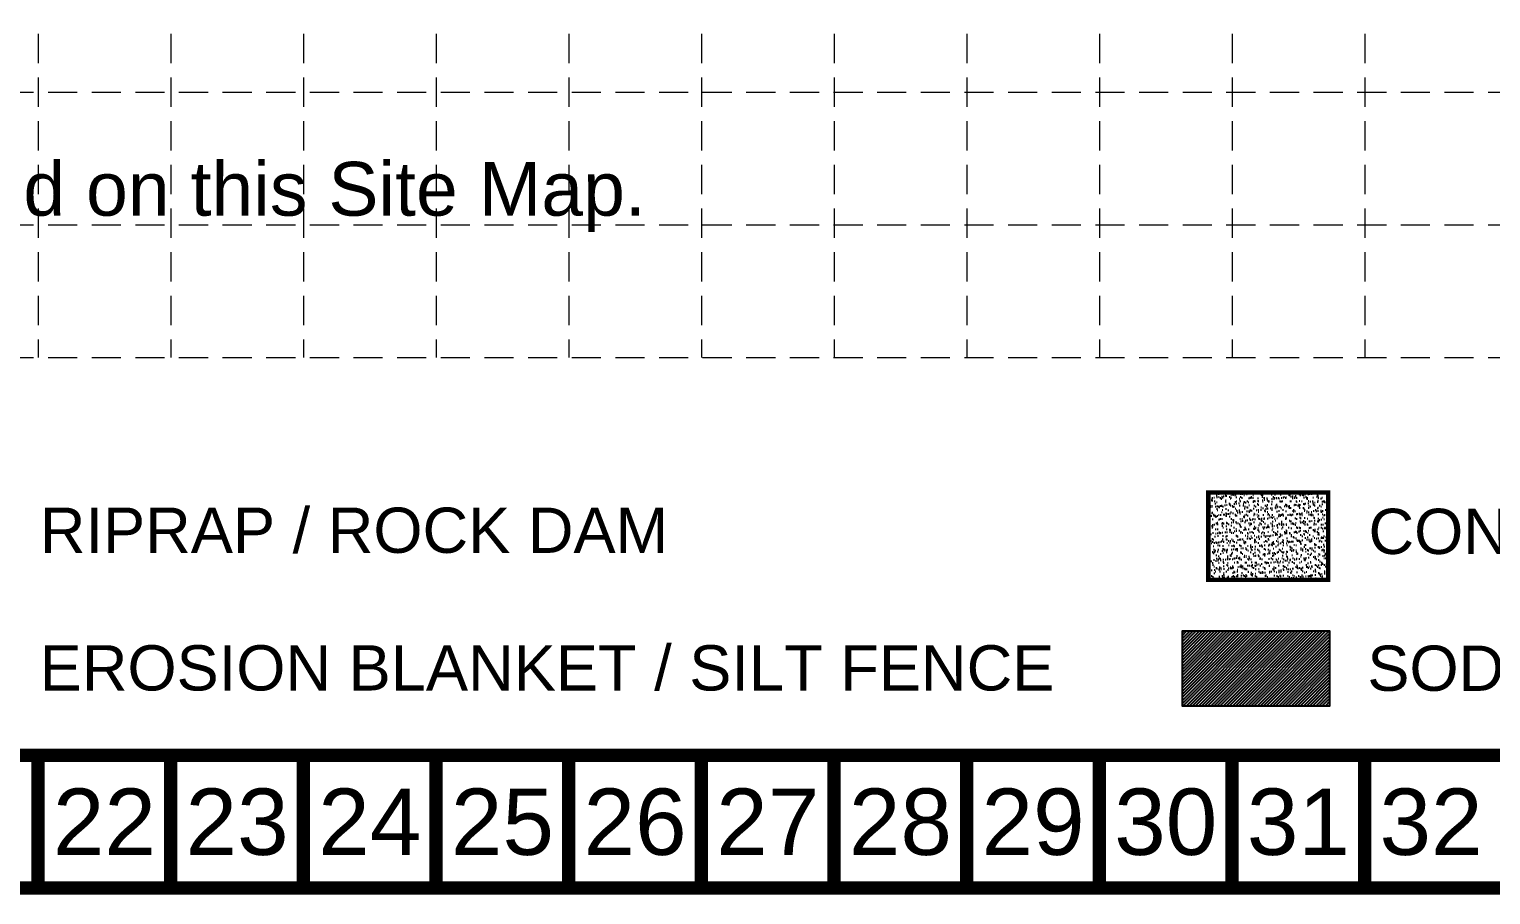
# Model space of a CAD drawing. Header units: inches. Extents: x 43981 to 49538, y 44001 to 47429.
# Drawn here: x 45860 to 46802, y 44001 to 44558 of the extents above; entities that cross this region are included whole.
import ezdxf
from ezdxf.enums import TextEntityAlignment as Align

# ---------------------------------------------------------------- set-up
doc = ezdxf.new("R2010")
doc.units = ezdxf.units.IN
doc.header["$MEASUREMENT"] = 0
doc.linetypes.add('HIDDEN', pattern=[0.375, 0.25, -0.125])
for name, color, linetype in [('BASE', 7, 'Continuous'), ('GRID', 254, 'HIDDEN'), ('LEGEND', 7, 'Continuous')]:
    doc.layers.add(name, color=color, linetype=linetype)
doc.styles.add("L200'", font='ARIAL.TTF', dxfattribs={"height": 0.001969})
doc.styles.get("Standard").update_dxf_attribs({"font": 'ARIAL.TTF'})

msp = doc.modelspace()

# ---------------------------------------------------------------- hatches: boundary and pattern name
at = {"layer": 'BASE'}
h = msp.add_hatch(dxfattribs=at)
h.set_pattern_fill('AR-SAND', color=30, scale=2.255011, style=0)
h.set_pattern_definition([(37.5, (48528.5814, 44034.2603), (-0.142051, 4.3450087), [0, -3.4276166, 0, -3.8335186, 0, -3.664393]), (7.5, (48528.5814, 44034.26), (3.990866, 6.36397), [0, -1.849109, 0, -3.089365, 0, -1.183881]), (327.5, (48525.8077, 44034.2603), (7.022424, 0.012761), [0, -1.1275055, 0, -4.05902, 0, -5.299276]), (317.5, (48525.808, 44034.26), (6.778848, 1.979168), [0, -0.563753, 0, -2.660913, 0, -3.044265])])
h.paths.add_polyline_path([(46697.58, 44203.39), (46697.58, 44259.76), (46620.38, 44259.76), (46620.38, 44203.39)])
at = {"layer": 'LEGEND'}
h = msp.add_hatch(dxfattribs=at)
h.set_pattern_fill('ANSI31', color=2, scale=225.239981, style=0)
h.set_pattern_definition([(45, (46489.276, 44003.447), (-19.9086, 19.9086), [])])
h.paths.add_polyline_path([(46603.45, 44170.36), (46603.45, 44167.51), (46603.45, 44122.38), (46698.69, 44122.38), (46698.69, 44170.36)])
h = msp.add_hatch(dxfattribs=at)
h.set_pattern_fill('ANSI31', color=2, scale=11.261999, style=0)
h.set_pattern_definition([(45, (46489.2764, 44003.4466), (-0.9954295, 0.9954295), [])])
h.paths.add_polyline_path([(46603.45, 44170.36), (46603.45, 44167.51), (46603.45, 44122.38), (46698.69, 44122.38), (46698.69, 44170.36)])

# ---------------------------------------------------------------- linework, layer by layer
at = {"layer": 'BASE', "const_width": 8.55}
for points in [[(43985.19, 44004.89), (49457.19, 44004.89), (49457.19, 47424.89), (43985.19, 47424.89)], [(44070.69, 44090.39), (49371.69, 44090.39), (49371.69, 47339.39), (44070.69, 47339.39)]]:
    msp.add_lwpolyline(points, close=True, dxfattribs=at)
at = {"layer": 'BASE', "color": 30, "const_width": 2.82}
msp.add_lwpolyline([(46620.38, 44203.39), (46697.58, 44203.39), (46697.58, 44259.76), (46620.38, 44259.76)], close=True, dxfattribs=at)
at = {"layer": 'BASE', "const_width": 8.55}
for points in [[(45866.19, 44004.89), (45866.19, 44090.39)], [(45951.69, 44004.89), (45951.69, 44090.39)], [(46037.19, 44004.89), (46037.19, 44090.39)], [(46122.69, 44004.89), (46122.69, 44090.39)], [(46208.19, 44004.89), (46208.19, 44090.39)], [(46293.69, 44004.89), (46293.69, 44090.39)], [(46379.19, 44004.89), (46379.19, 44090.39)], [(46464.69, 44004.89), (46464.69, 44090.39)], [(46550.19, 44004.89), (46550.19, 44090.39)], [(46635.69, 44004.89), (46635.69, 44090.39)], [(46721.19, 44004.89), (46721.19, 44090.39)]]:
    msp.add_lwpolyline(points, dxfattribs=at)
at = {"layer": 'GRID', "color": 252, "linetype": 'HIDDEN', "lineweight": 0, "ltscale": 75}
for p, q in [((45866.19, 47339.39), (45866.19, 44346.51)), ((45951.69, 47339.39), (45951.69, 44346.51)), ((46037.19, 47339.39), (46037.19, 44346.51)), ((46122.69, 47339.39), (46122.69, 44346.51)), ((46208.19, 47339.39), (46208.19, 44346.51)), ((46293.69, 47339.39), (46293.69, 44346.51)), ((46379.19, 47339.39), (46379.19, 44346.51)), ((46464.69, 47339.39), (46464.69, 44346.51)), ((46550.19, 47339.39), (46550.19, 44346.51)), ((46635.69, 47339.39), (46635.69, 44346.51)), ((46721.19, 47339.39), (46721.19, 44346.51)), ((44072.61, 44517.51), (49373.61, 44517.51)), ((44072.61, 44432.01), (49373.61, 44432.01)), ((44072.61, 44346.51), (49373.61, 44346.51))]:
    msp.add_line(p, q, dxfattribs=at)
at = {"layer": 'LEGEND', "color": 2}
msp.add_lwpolyline([(46603.45, 44167.51), (46603.45, 44122.38), (46698.69, 44122.38), (46698.69, 44170.36), (46603.45, 44170.36)], close=True, dxfattribs=at)
at = {"layer": 'LEGEND', "color": 84, "const_width": 33.86}
msp.add_lwpolyline([(45675.6, 44146.86), (45843.92, 44146.86)], dxfattribs=at)

# ---------------------------------------------------------------- texts
at = {"layer": 'BASE', "color": 7, "style": "L200'"}
msp.add_text('Location of concrete washout will be determined in the field and will be reflected on this Site Map.', height=34.674, dxfattribs=at).set_placement((44174, 44437.94))
at = {"layer": 'BASE'}
for s, p in [('22', (45908.94, 44047.64)), ('23', (45994.44, 44047.64)), ('24', (46079.94, 44047.64)), ('25', (46165.44, 44047.64)), ('26', (46250.94, 44047.64)), ('27', (46336.44, 44047.64)), ('28', (46421.94, 44047.64)), ('29', (46507.44, 44047.64)), ('30', (46592.94, 44047.64)), ('31', (46678.44, 44047.64)), ('32', (46763.94, 44047.64))]:
    msp.add_text(s, height=42.75, dxfattribs=at).set_placement(p, align=Align.MIDDLE_CENTER)
at = {"layer": 'LEGEND', "style": "L200'"}
for s, height, p in [('RIPRAP / ROCK DAM', 29.1547, (45867.29, 44220.78)), ('CONCRETE WASHOUT', 29.1547, (46723.62, 44220.06)), ('EROSION BLANKET / SILT FENCE', 29.1547, (45867.18, 44132.15)), ('SODDED LOT', 29.155, (46722.85, 44131.92))]:
    msp.add_text(s, height=height, dxfattribs=at).set_placement(p)

doc.saveas('drawing.dxf')
